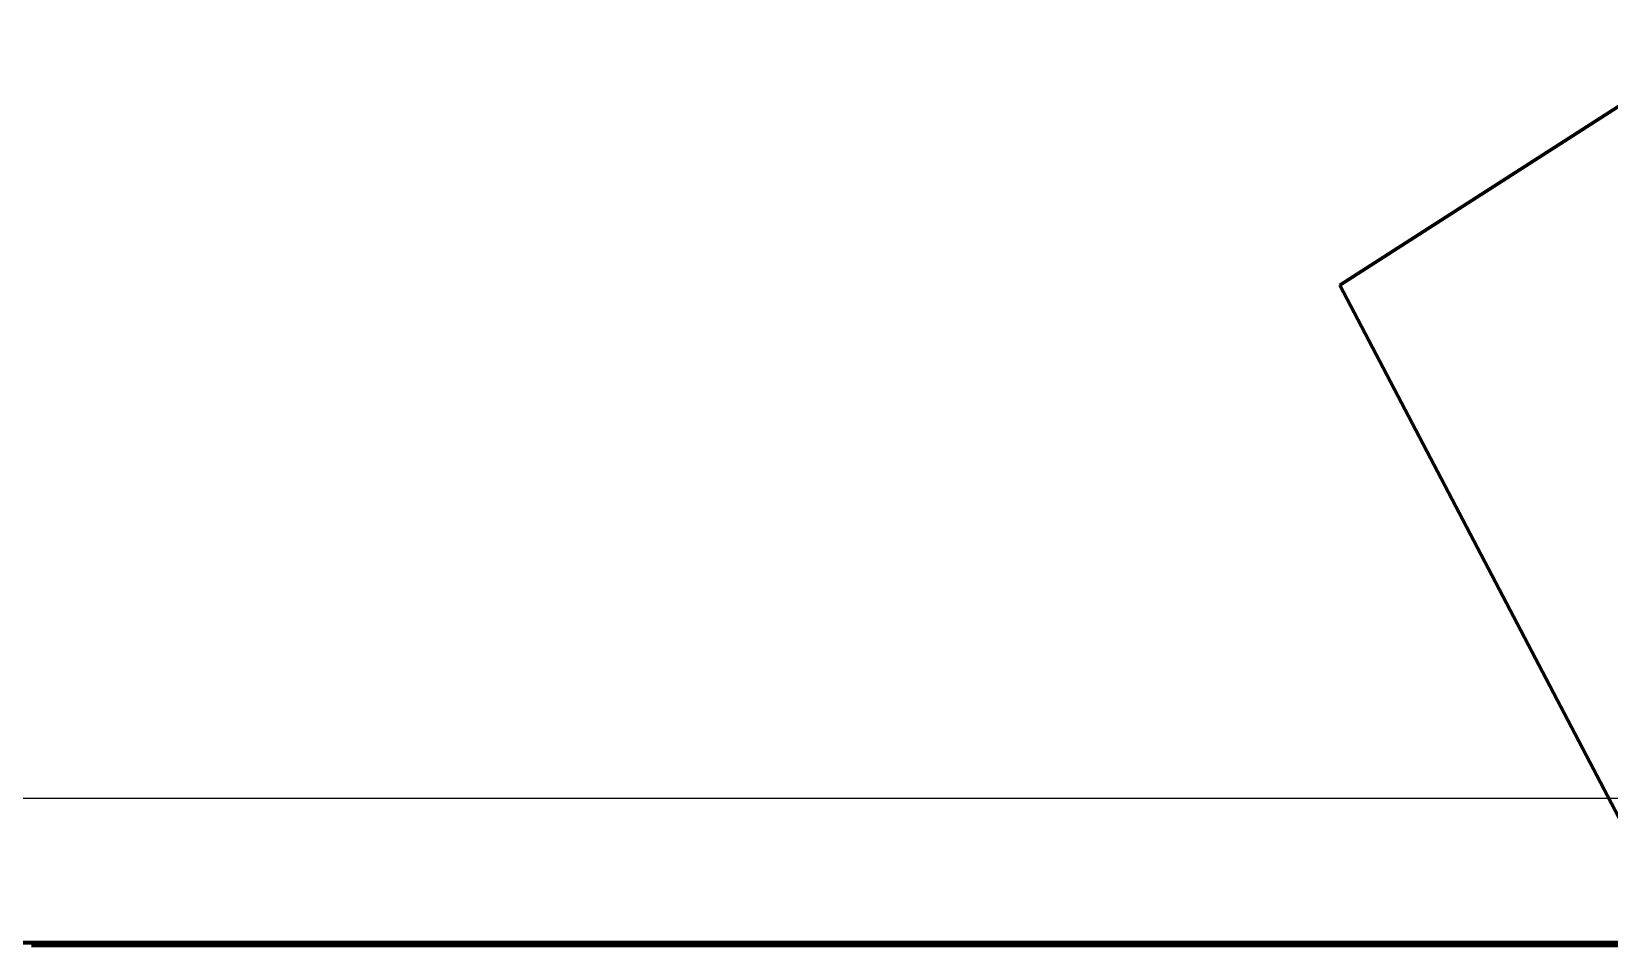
# Model space of a CAD drawing. Header units: millimetres. Extents: x 4307 to 31003, y 2809 to 20009.
# Drawn here: x 13671.7 to 13987.6, y 8490.6 to 8673.5 of the extents above; entities that cross this region are included whole.
import ezdxf

# ---------------------------------------------------------------- set-up
doc = ezdxf.new("R2010")
doc.units = ezdxf.units.MM
doc.layers.add('ProfileEdges', color=7, linetype='Continuous')

msp = doc.modelspace()

# ---------------------------------------------------------------- linework, layer by layer
msp.add_lwpolyline([(13395.19, 9764.66), (15918.46, 9764.66), (15918.46, 8520), (13395.19, 8520)], close=True)
at = {"layer": 'ProfileEdges', "lineweight": 211}
for p, q in [((13999, 8664.66), (13933.6, 8622.7)), ((13933.6, 8622.7), (13991.59, 8512.11)), ((13671.75, 8491.05), (13657.49, 8491.09)), ((13657.51, 8491.23), (13671.77, 8491.2)), ((14156.88, 8490.59), (13671.7, 8490.58)), ((13690.17, 8491.18), (13671.75, 8491.05)), ((13690.15, 8490.91), (13671.75, 8491.05)), ((13671.75, 8491.05), (13711.32, 8491.03)), ((13671.77, 8491.2), (13690.17, 8491.18)), ((13690.15, 8490.91), (13690.14, 8490.8)), ((14138.44, 8490.8), (13690.14, 8490.8)), ((13711.32, 8491.03), (13690.15, 8490.91)), ((13690.17, 8491.18), (14138.41, 8491.18))]:
    msp.add_line(p, q, dxfattribs=at)

doc.saveas('drawing.dxf')
